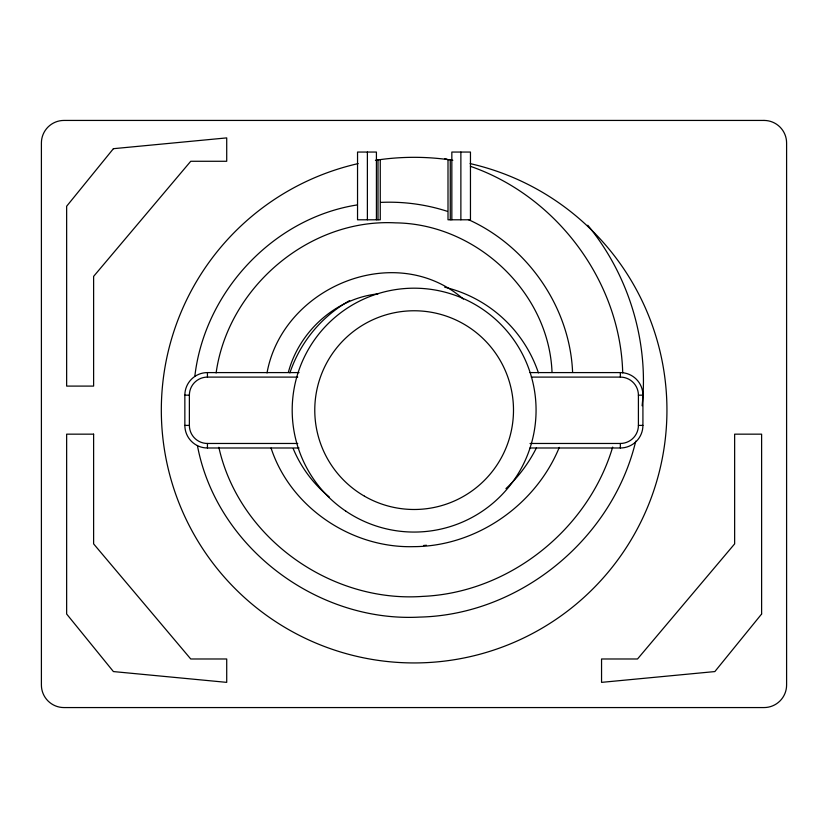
<?xml version="1.0" encoding="UTF-8"?>
<svg xmlns="http://www.w3.org/2000/svg" width="828" height="828" viewBox="0 0 828 828"><rect width="100%" height="100%" fill="white"/><g stroke="black" fill="none" stroke-linecap="round" stroke-linejoin="round"><path stroke-width="1.24" d="M642.114 405.782C648.997 341.54 628.773 275.093 587.756 225.226M194.849 376.191C204.588 291.974 273.064 218.126 357.261 204.92M216.108 372.973C228.031 287.564 309.113 218.209 395.67 222.867C475.645 223.798 548.819 291.58 552.017 372.145M267.009 372.962C282.596 286.923 395.411 239.934 463.359 299.084M635.749 441.117C612.472 538.759 520.263 614.811 419.703 617.088C317.196 622.646 216.46 547.287 197.406 445.495M288.361 372.331C299.156 331.5 335.64 298.328 377.982 293.868M612.679 447.079C588.097 529.661 509.148 592.641 422.86 596.377C330.91 603.105 238.981 538.065 218.84 447.275M559.293 447.368C535.664 505.101 476.39 546.459 413.741 546.646C351.672 548.426 290.493 507.512 271.066 448.072M536.358 448.02C528.709 463.194 518.39 477.021 505.96 488.592M380.673 202.394C403.112 201.37 425.716 204.361 447.089 211.254M299.053 447.989L207.435 447.989A22.584 22.584 0 0 1 184.851 425.406L184.851 395.163A22.584 22.584 0 0 1 207.435 372.59L299.053 372.59M530.013 372.59L620.338 372.59A22.584 22.584 0 0 1 642.921 395.163L642.921 425.406A22.584 22.584 0 0 1 620.338 447.989L530.013 447.989M297.759 443.466L207.435 443.466A18.061 18.061 0 0 1 189.374 425.406L189.374 395.163A18.061 18.061 0 0 1 207.435 377.102L297.759 377.102M531.307 377.102L620.338 377.102A18.061 18.061 0 0 1 638.409 395.163L642.901 395.163M184.872 395.163L189.374 395.163M184.872 425.406L189.374 425.406M620.338 447.969L620.338 443.466A18.061 18.061 0 0 0 638.409 425.406L642.901 425.406M530.013 443.466L620.338 443.466M444.739 158.655L447.006 159.204M470.407 166.324C556.706 196.174 620.41 281.437 622.708 372.921M468.441 219.627C527.664 246.402 569.975 307.281 572.603 372.434M329.265 496.976C313.533 484.132 300.978 467.416 293.215 448.641M638.409 395.163L638.409 425.406M620.338 372.6L620.338 377.102M460.875 152.052L460.875 219.793M451.84 219.793L451.84 152.052L470.459 152.052L470.459 219.793L448.01 219.793L448 159.721M450.266 159.721L450.266 219.793M380.259 159.721L380.259 219.793L357.541 219.793L357.541 152.052L376.419 152.052L376.419 219.793M378.003 159.721L378.003 219.793M367.384 152.052L367.384 219.793M207.435 372.6L207.435 377.102M207.435 443.466L207.435 447.969M426.441 545.248A131.114 131.114 0 0 1 423.584 545.486M289.893 372.9A131.114 131.114 0 0 1 349.675 300.554M444.719 287.212A131.114 131.114 0 0 1 538.428 372.9M470.118 163.602A252.799 252.799 0 0 1 623.06 552.462A252.799 252.799 0 0 1 205.199 552.462A252.799 252.799 0 0 1 358.151 163.602M375.446 160.301A252.799 252.799 0 0 1 452.812 160.301M113.405 148.688L66.644 206.244L66.644 386.096L93.616 386.096L93.616 276.386L190.74 161.274L226.717 161.274L226.717 137.893L113.405 148.688M761.615 614.014L714.854 671.57L601.552 682.365L601.552 658.985L637.519 658.985L734.643 543.872L734.643 434.162L761.615 434.162L761.615 614.014M764.016 120.433L63.984 120.433A22.584 22.584 0 0 0 41.4 143.016L41.4 684.984A22.584 22.584 0 0 0 63.984 707.567L764.016 707.567A22.584 22.584 0 0 0 786.6 684.984L786.6 143.016A22.584 22.584 0 0 0 764.016 120.433M93.616 434.162L66.644 434.162L66.644 614.014L113.405 671.57L226.717 682.365L226.717 658.985L190.74 658.985L93.616 543.872L93.616 434.162M345.783 511.114A121.944 121.944 0 0 0 535.757 418.823A121.944 121.944 0 0 0 360.853 300.44A121.944 121.944 0 0 0 345.783 511.114M364.455 496.179A99.36 99.36 0 0 0 513.495 410.129A99.36 99.36 0 0 0 364.455 324.079A99.36 99.36 0 0 0 364.455 496.179"/></g></svg>
